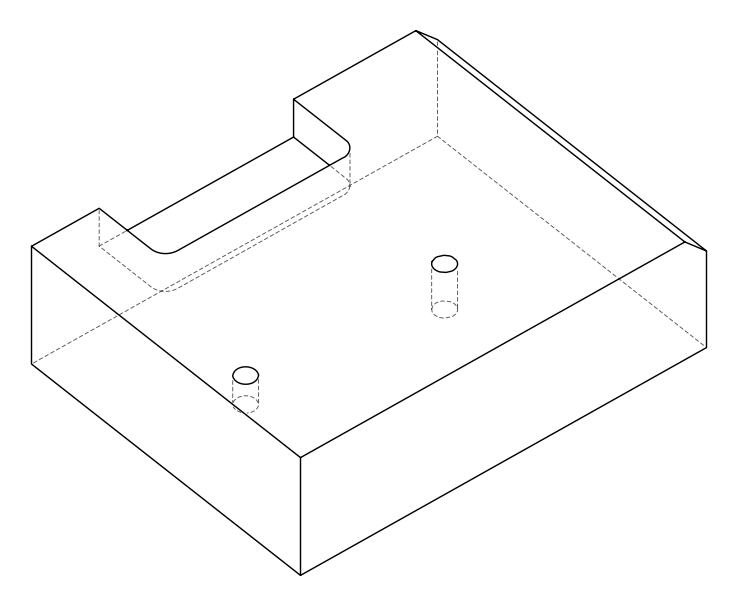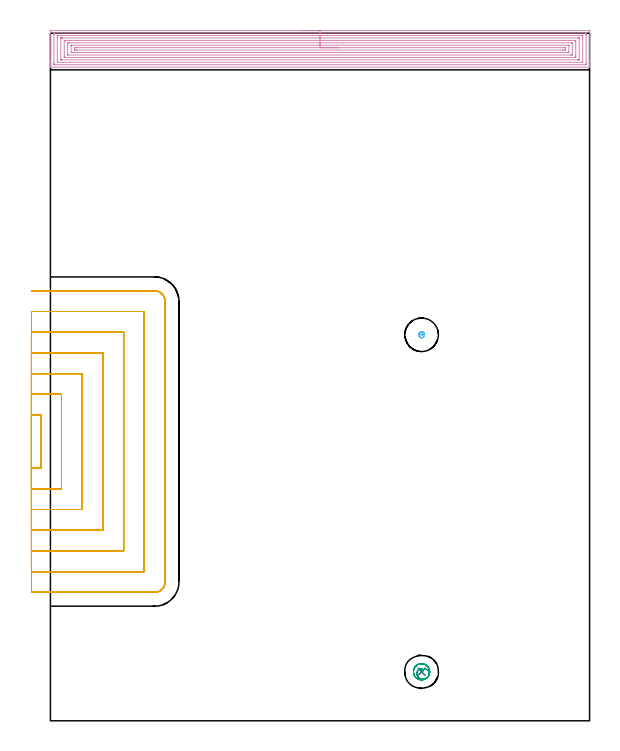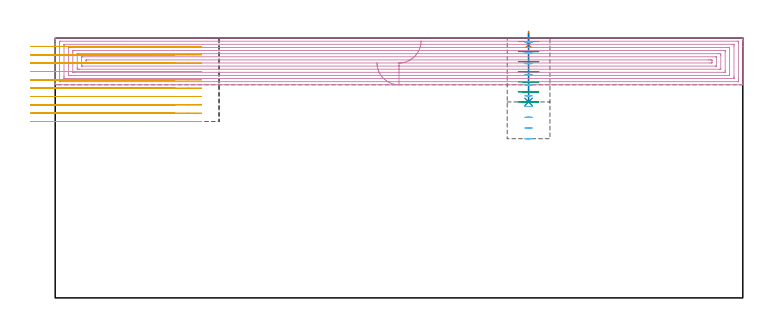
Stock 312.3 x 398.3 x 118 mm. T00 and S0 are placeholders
(PLAN: 6 operations, 4 tool changes, 74.1 min)
(1 SPOT_DRILL | STEP1POCKET | NXT0321_9005460120000 | 0.05 min | 183 mm3)
(2 DRILL_BLIND_HOLE_INTO_CENTER | STEP1POCKET | NXT0301_128 | 0.13 min | 2965 mm3)
(3 MILL_ROUGH_BLIND_HOLE_CONTOUR | STEP1POCKET | NXT0201_010 | Spiral | 1.51 min | 5414 mm3)
(4 AREA_MILL | FG_CHAMFER_SURFACE | UGT0205_001 | 20.3 min | 70178 mm3)
(5 MILL_SLOT | SLOT_PARTIAL_RECTANGULAR | NXT0201_012 | Follow Part, ap 4, ae 75% | 51.45 min | 534585 mm3)
(6 MILL_BLIND_HOLE_FROM_SOLID_MATERIAL | STEP1POCKET_1 | NXT0201_012 | Spiral | 0.65 min | 13493 mm3)
(TOOL NXT0321_9005460120000 | NC Spot Drill, 142deg, 12mm, Carbide, Uncoated | D12 PA142 FL30 Z2)
(TOOL NXT0301_128 | Carbide Drill 12mm [861.1-1200-036A1-GP GC34] | D12 PA150 FL37.4 Z2)
(TOOL NXT0201_010 | ENDMILL 10mm [2P460-1000-NA 1630] | D10 FL30 Z6)
(TOOL UGT0205_001 | Chamfer Mill 20 x 3 x 45 deg. | D20 FL50 Z2)
(TOOL NXT0201_012 | ENDMILL 16mm [2P460-1600-NA 1630] | D16 FL38 Z6)
(OP 1 SPOT_DRILL)
G17 G21 G94 G90
T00 M6
G54
G17 G0 G90 X215. Y28.4 S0 M3
G43 Z128. H0
G94 G81 G98 Z115. F250. R121.
G80
M5
M2
(OP 2 DRILL_BLIND_HOLE_INTO_CENTER)
G17 G21 G94 G90
T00 M6
G54
G17 G0 G90 X215. Y28.4 S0 M3
G43 Z128. H1
G94 G81 G98 Z89. F250. R120.
G80
M5
M2
(OP 3 MILL_ROUGH_BLIND_HOLE_CONTOUR)
G17 G21 G94 G90
T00 M6
G54
G17 G0 G90 X215. Y28.4 S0 M3
G43 Z128. H1
Z116.429
G94 G3 X215.149 Y29.978 R0.796 F250.
X212.692 Y28.84 R2.324
X214.438 Y24.349 R3.111
X219.37 Y26.67 R3.981
X216.73 Y32.77 R4.7
X219.37 Y26.67 R-4.7
X218.05 Y29.72 R2.35
X215. Y28.4 R2.35
G0 Z111.857
G3 X215.149 Y29.978 R0.796
X212.692 Y28.84 R2.324
X214.438 Y24.349 R3.111
X219.37 Y26.67 R3.981
X216.73 Y32.77 R4.7
X219.37 Y26.67 R-4.7
X218.05 Y29.72 R2.35
X215. Y28.4 R2.35
G0 Z107.286
G3 X215.149 Y29.978 R0.796
X212.692 Y28.84 R2.324
X214.438 Y24.349 R3.111
X219.37 Y26.67 R3.981
X216.73 Y32.77 R4.7
X219.37 Y26.67 R-4.7
X218.05 Y29.72 R2.35
X215. Y28.4 R2.35
G0 Z102.714
G3 X215.149 Y29.978 R0.796
X212.692 Y28.84 R2.324
X214.438 Y24.349 R3.111
X219.37 Y26.67 R3.981
X216.73 Y32.77 R4.7
X219.37 Y26.67 R-4.7
X218.05 Y29.72 R2.35
X215. Y28.4 R2.35
G0 Z98.143
G3 X215.149 Y29.978 R0.796
X212.692 Y28.84 R2.324
X214.438 Y24.349 R3.111
X219.37 Y26.67 R3.981
X216.73 Y32.77 R4.7
X219.37 Y26.67 R-4.7
X218.05 Y29.72 R2.35
X215. Y28.4 R2.35
G0 Z93.571
G3 X215.149 Y29.978 R0.796
X212.692 Y28.84 R2.324
X214.438 Y24.349 R3.111
X219.37 Y26.67 R3.981
X216.73 Y32.77 R4.7
X219.37 Y26.67 R-4.7
X218.05 Y29.72 R2.35
X215. Y28.4 R2.35
G0 Z89.
G3 X215.149 Y29.978 R0.796
X212.692 Y28.84 R2.324
X214.438 Y24.349 R3.111
X219.37 Y26.67 R3.981
X216.73 Y32.77 R4.7
X219.37 Y26.67 R-4.7
X218.05 Y29.72 R2.35
X215. Y28.4 R2.35
G0 Z128.
M5
M2
(OP 4 AREA_MILL)
G17 G21 G94 G90
T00 M6
G54
G17 G0 G90 X146.15 Y399.8 S1061 M3
G43 Z128. H0
Z106.8
G94 G1 X146.188 Z105.928 F250.
X146.302 Z105.064
X146.491 Z104.212
X146.753 Z103.38
X147.087 Z102.574
X147.49 Z101.8
X147.958 Z101.064
X148.49 Z100.372
X149.079 Z99.729
X149.722 Z99.14
X150.414 Z98.608
X151.15 Z98.14
X151.924 Z97.737
X152.73 Z97.403
X153.562 Z97.141
X154.414 Z96.952
X155.278 Z96.838
X156.15 Z96.8
X311.675
X312.109 Y399.796 Z96.802
X312.29 Y399.792 Z96.806
X312.3 Y399.608 Z96.99
Y382.32 Z114.275
Y379.94 Z116.655
Y379.238 Z117.361
Y378.964 Z117.635
Y378.607 Z117.984
X312.293 Y378.603 Z117.988
X312.123 Y378.6 Z118.
X0.177
X0.055 Y378.604 Z117.99
X0.041 Y378.605 Z117.988
X0.01 Y378.634 Z117.957
X0. Y378.964 Z117.635
Y379.238 Z117.361
Y379.94 Z116.655
Y381.173 Z115.424
Y381.704 Z114.891
Y382.32 Z114.275
Y399.076 Z97.521
X0.003 Y399.342 Z97.255
X0.01 Y399.792 Z96.806
X0.165 Y399.796 Z96.802
X0.625 Y399.8 Z96.8
X156.15
Y398.386 Z98.214
X309.888 Y398.385 Z98.215
X309.964
X310.264 Y398.379 Z98.221
X310.29 Y398.281 Z98.319
X310.297 Y398.056 Z98.544
X310.299 Y397.578 Z99.022
X310.3 Y397.171 Z99.429
X310.299 Y380.822 Z115.778
X310.297 Y380.418 Z116.182
X310.287 Y380.021 Z116.579
X309.888 Y380.015 Z116.585
X309.812
X2.412
X2.336
X2.037 Y380.021 Z116.579
X2.01 Y380.119 Z116.481
X2.003 Y380.344 Z116.256
X2.001 Y380.822 Z115.778
X2. Y381.229 Z115.371
X2.001 Y397.578 Z99.022
X2.003 Y397.982 Z98.618
X2.013 Y398.379 Z98.221
X2.412 Y398.385 Z98.215
X2.488
X156.15 Y398.386 Z98.214
Y396.972 Z99.628
X308.1 Y396.971 Z99.629
X308.193 Y396.97 Z99.63
X308.266 Y396.967 Z99.633
X308.283 Y396.965 Z99.635
X308.29 Y396.949 Z99.651
X308.294 Y396.893 Z99.707
X308.298 Y396.696 Z99.904
X308.3 Y396.499 Z100.101
Y395.814 Z100.786
Y382.388 Z114.212
X308.298 Y381.704 Z114.896
X308.296 Y381.51 Z115.09
X308.29 Y381.446 Z115.154
X308.238 Y381.435 Z115.165
X308.1 Y381.434 Z115.166
X307.484 Y381.429 Z115.171
X4.2
X4.107 Y381.43 Z115.17
X4.034 Y381.433 Z115.167
X4.017 Y381.435 Z115.165
X4.01 Y381.451 Z115.149
X4.006 Y381.507 Z115.093
X4.002 Y381.704 Z114.896
X4. Y381.901 Z114.699
Y382.586 Z114.014
Y396.012 Z100.588
X4.002 Y396.696 Z99.904
X4.004 Y396.89 Z99.71
X4.01 Y396.954 Z99.646
X4.062 Y396.964 Z99.636
X4.2 Y396.966 Z99.634
X4.816 Y396.971 Z99.629
X156.15 Y396.972 Z99.628
Y395.557 Z101.043
X305.68
X306.165 Y395.553 Z101.047
X306.276 Y395.55 Z101.05
X306.29 Y395.548 Z101.052
X306.293 Y395.527 Z101.073
X306.297 Y395.475 Z101.125
X306.299 Y395.369 Z101.231
Y383.033 Z113.567
X306.297 Y382.924 Z113.676
X306.293 Y382.87 Z113.73
X306.29 Y382.85 Z113.75
X306.262 Y382.848 Z113.752
X306.05 Y382.845 Z113.755
X305.419 Y382.843 Z113.757
X305.158
X6.62
X6.135 Y382.847 Z113.753
X6.024 Y382.85 Z113.75
X6.01 Y382.852 Z113.748
X6.007 Y382.873 Z113.727
X6.003 Y382.925 Z113.675
X6.001 Y383.031 Z113.569
Y395.367 Z101.233
X6.003 Y395.476 Z101.124
X6.007 Y395.53 Z101.07
X6.01 Y395.55 Z101.05
X6.038 Y395.552 Z101.048
X6.251 Y395.555 Z101.045
X6.881 Y395.557 Z101.043
X7.142
X156.15
Y394.143 Z102.457
X303.725
X303.913 Y394.141 Z102.459
X304.279 Y394.136 Z102.464
X304.29 Y394.051 Z102.549
X304.299 Y393.391 Z103.209
Y384.572 Z112.028
X304.294 Y384.349 Z112.251
X304.29 Y384.274 Z112.326
X304.006 Y384.263 Z112.337
X303.819 Y384.258 Z112.342
X303.725 Y384.257 Z112.343
X303.631
X8.575
X8.388 Y384.259 Z112.341
X8.021 Y384.264 Z112.336
X8.01 Y384.349 Z112.251
X8.001 Y385.009 Z111.591
Y393.828 Z102.772
X8.006 Y394.051 Z102.549
X8.01 Y394.126 Z102.474
X8.294 Y394.137 Z102.463
X8.482 Y394.142 Z102.458
X8.575 Y394.143 Z102.457
X8.669
X156.15
Y392.729 Z103.871
X301.843
X302.29 Y392.728 Z103.872
X302.295 Y392.726 Z103.874
X302.299 Y392.719 Z103.881
X302.3 Y386.545 Z110.055
X302.294 Y386.113 Z110.487
X302.284 Y385.678 Z110.922
X301.843 Y385.673 Z110.927
X301.397 Y385.671 Z110.929
X10.457
X10.01 Y385.672 Z110.928
X10.005 Y385.674 Z110.926
X10.001 Y385.681 Z110.919
X10. Y391.855 Z104.745
X10.006 Y392.287 Z104.313
X10.016 Y392.722 Z103.878
X10.457 Y392.727 Z103.873
X10.903 Y392.729 Z103.871
X156.15
Y391.315 Z105.285
X300.056 Y391.314 Z105.286
X300.148
X300.248 Y391.31 Z105.29
X300.29 Y391.308 Z105.292
X300.295 Y391.284 Z105.316
X300.297 Y391.257 Z105.343
X300.3 Y391.164 Z105.436
X300.299 Y387.395 Z109.205
X300.296 Y387.234 Z109.366
X300.29 Y387.107 Z109.493
X300.285 Y387.091 Z109.509
X300.28 Y387.089 Z109.511
X300.256 Y387.087 Z109.513
X300.056 Y387.086 Z109.514
X299.964 Y387.085 Z109.515
X12.244 Y387.086 Z109.514
X12.152 Y387.087 Z109.513
X12.052 Y387.09 Z109.51
X12.01 Y387.092 Z109.508
X12.005 Y387.116 Z109.484
X12.003 Y387.143 Z109.457
X12.001 Y387.236 Z109.364
Y391.005 Z105.595
X12.004 Y391.166 Z105.434
X12.01 Y391.293 Z105.307
X12.015 Y391.309 Z105.291
X12.02 Y391.311 Z105.289
X12.044 Y391.313 Z105.287
X12.244 Y391.314 Z105.286
X12.336 Y391.315 Z105.285
X156.15
Y389.9 Z106.7
X297.374
X298.008 Y389.898 Z106.702
X298.268 Y389.893 Z106.707
X298.297 Y389.641 Z106.959
X298.299 Y389.61 Z106.99
Y388.759 Z107.841
X298.298 Y388.729 Z107.871
X298.268 Y388.507 Z108.093
X297.636 Y388.501 Z108.099
X297.374 Y388.5 Z108.1
X296.743
X14.926
X14.292 Y388.502 Z108.098
X14.032 Y388.507 Z108.093
X14.003 Y388.759 Z107.841
X14.001 Y388.79 Z107.81
Y389.641 Z106.959
X14.002 Y389.671 Z106.929
X14.032 Y389.893 Z106.707
X14.664 Y389.899 Z106.701
X14.926 Y389.9 Z106.7
X15.557
X156.15
X157.022 Z106.738
X157.886 Z106.851
X158.738 Z107.04
X159.57 Z107.303
X160.376 Z107.636
X161.15 Z108.039
X161.886 Z108.508
X162.578 Z109.039
X163.221 Z109.628
X163.81 Z110.272
X164.342 Z110.964
X164.81 Z111.7
X165.213 Z112.473
X165.547 Z113.279
X165.809 Z114.111
X165.998 Z114.963
X166.112 Z115.828
X166.15 Z116.7
G0 Z128.
M5
M2
(OP 5 MILL_SLOT)
G17 G21 G94 G90
T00 M6
G54
G17 G0 G90 X-11. Y146.4 S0 M3
G43 Z128. H1
Z114.21
G94 G1 X-8. F250.
X-5.6 F500.
Y177.1
X-8.
X-11. F250.
Y134.4
X-8.
X6.4 F500.
Y189.1
X-8.
X-11. F250.
Y122.4
X-8.
X18.4 F500.
Y201.1
X-8.
X-11. F250.
Y110.4
X-8.
X30.4 F500.
Y213.1
X-8.
X-11. F250.
Y98.4
X-8.
X42.4 F500.
Y225.1
X-8.
X-11. F250.
Y86.4
X-8.
X54.4 F500.
Y237.1
X-8.
X-11. F250.
Y74.4
X-8.
X60.4 F500.
G3 X66.4 Y80.4 R6.
G1 Y243.1
G3 X60.4 Y249.1 R6.
G1 X-8.
X-11. F250.
G0 Y146.4 Z110.42
G1 X-8.
X-5.6 F500.
Y177.1
X-8.
X-11. F250.
Y134.4
X-8.
X6.4 F500.
Y189.1
X-8.
X-11. F250.
Y122.4
X-8.
X18.4 F500.
Y201.1
X-8.
X-11. F250.
Y110.4
X-8.
X30.4 F500.
Y213.1
X-8.
X-11. F250.
Y98.4
X-8.
X42.4 F500.
Y225.1
X-8.
X-11. F250.
Y86.4
X-8.
X54.4 F500.
Y237.1
X-8.
X-11. F250.
Y74.4
X-8.
X60.4 F500.
G3 X66.4 Y80.4 R6.
G1 Y243.1
G3 X60.4 Y249.1 R6.
G1 X-8.
X-11. F250.
G0 Y146.4 Z106.63
G1 X-8.
X-5.6 F500.
Y177.1
X-8.
X-11. F250.
Y134.4
X-8.
X6.4 F500.
Y189.1
X-8.
X-11. F250.
Y122.4
X-8.
X18.4 F500.
Y201.1
X-8.
X-11. F250.
Y110.4
X-8.
X30.4 F500.
Y213.1
X-8.
X-11. F250.
Y98.4
X-8.
X42.4 F500.
Y225.1
X-8.
X-11. F250.
Y86.4
X-8.
X54.4 F500.
Y237.1
X-8.
X-11. F250.
Y74.4
X-8.
X60.4 F500.
G3 X66.4 Y80.4 R6.
G1 Y243.1
G3 X60.4 Y249.1 R6.
G1 X-8.
X-11. F250.
G0 Y146.4 Z102.84
G1 X-8.
X-5.6 F500.
Y177.1
X-8.
X-11. F250.
Y134.4
X-8.
X6.4 F500.
Y189.1
X-8.
X-11. F250.
Y122.4
X-8.
X18.4 F500.
Y201.1
X-8.
X-11. F250.
Y110.4
X-8.
X30.4 F500.
Y213.1
X-8.
X-11. F250.
Y98.4
X-8.
X42.4 F500.
Y225.1
X-8.
X-11. F250.
Y86.4
X-8.
X54.4 F500.
Y237.1
X-8.
X-11. F250.
Y74.4
X-8.
X60.4 F500.
G3 X66.4 Y80.4 R6.
G1 Y243.1
G3 X60.4 Y249.1 R6.
G1 X-8.
X-11. F250.
G0 Y146.4 Z99.05
G1 X-8.
X-5.6 F500.
Y177.1
X-8.
X-11. F250.
Y134.4
X-8.
X6.4 F500.
Y189.1
X-8.
X-11. F250.
Y122.4
X-8.
X18.4 F500.
Y201.1
X-8.
X-11. F250.
Y110.4
X-8.
X30.4 F500.
Y213.1
X-8.
X-11. F250.
Y98.4
X-8.
X42.4 F500.
Y225.1
X-8.
X-11. F250.
Y86.4
X-8.
X54.4 F500.
Y237.1
X-8.
X-11. F250.
Y74.4
X-8.
X60.4 F500.
G3 X66.4 Y80.4 R6.
G1 Y243.1
G3 X60.4 Y249.1 R6.
G1 X-8.
X-11. F250.
G0 Y146.4 Z95.26
G1 X-8.
X-5.6 F500.
Y177.1
X-8.
X-11. F250.
Y134.4
X-8.
X6.4 F500.
Y189.1
X-8.
X-11. F250.
Y122.4
X-8.
X18.4 F500.
Y201.1
X-8.
X-11. F250.
Y110.4
X-8.
X30.4 F500.
Y213.1
X-8.
X-11. F250.
Y98.4
X-8.
X42.4 F500.
Y225.1
X-8.
X-11. F250.
Y86.4
X-8.
X54.4 F500.
Y237.1
X-8.
X-11. F250.
Y74.4
X-8.
X60.4 F500.
G3 X66.4 Y80.4 R6.
G1 Y243.1
G3 X60.4 Y249.1 R6.
G1 X-8.
X-11. F250.
G0 Y146.4 Z91.47
G1 X-8.
X-5.6 F500.
Y177.1
X-8.
X-11. F250.
Y134.4
X-8.
X6.4 F500.
Y189.1
X-8.
X-11. F250.
Y122.4
X-8.
X18.4 F500.
Y201.1
X-8.
X-11. F250.
Y110.4
X-8.
X30.4 F500.
Y213.1
X-8.
X-11. F250.
Y98.4
X-8.
X42.4 F500.
Y225.1
X-8.
X-11. F250.
Y86.4
X-8.
X54.4 F500.
Y237.1
X-8.
X-11. F250.
Y74.4
X-8.
X60.4 F500.
G3 X66.4 Y80.4 R6.
G1 Y243.1
G3 X60.4 Y249.1 R6.
G1 X-8.
X-11. F250.
G0 Y146.4 Z87.68
G1 X-8.
X-5.6 F500.
Y177.1
X-8.
X-11. F250.
Y134.4
X-8.
X6.4 F500.
Y189.1
X-8.
X-11. F250.
Y122.4
X-8.
X18.4 F500.
Y201.1
X-8.
X-11. F250.
Y110.4
X-8.
X30.4 F500.
Y213.1
X-8.
X-11. F250.
Y98.4
X-8.
X42.4 F500.
Y225.1
X-8.
X-11. F250.
Y86.4
X-8.
X54.4 F500.
Y237.1
X-8.
X-11. F250.
Y74.4
X-8.
X60.4 F500.
G3 X66.4 Y80.4 R6.
G1 Y243.1
G3 X60.4 Y249.1 R6.
G1 X-8.
X-11. F250.
G0 Y146.4 Z83.89
G1 X-8.
X-5.6 F500.
Y177.1
X-8.
X-11. F250.
Y134.4
X-8.
X6.4 F500.
Y189.1
X-8.
X-11. F250.
Y122.4
X-8.
X18.4 F500.
Y201.1
X-8.
X-11. F250.
Y110.4
X-8.
X30.4 F500.
Y213.1
X-8.
X-11. F250.
Y98.4
X-8.
X42.4 F500.
Y225.1
X-8.
X-11. F250.
Y86.4
X-8.
X54.4 F500.
Y237.1
X-8.
X-11. F250.
Y74.4
X-8.
X60.4 F500.
G3 X66.4 Y80.4 R6.
G1 Y243.1
G3 X60.4 Y249.1 R6.
G1 X-8.
X-11. F250.
G0 Y146.4 Z80.1
G1 X-8.
X-5.6 F500.
Y177.1
X-8.
X-11. F250.
Y134.4
X-8.
X6.4 F500.
Y189.1
X-8.
X-11. F250.
Y122.4
X-8.
X18.4 F500.
Y201.1
X-8.
X-11. F250.
Y110.4
X-8.
X30.4 F500.
Y213.1
X-8.
X-11. F250.
Y98.4
X-8.
X42.4 F500.
Y225.1
X-8.
X-11. F250.
Y86.4
X-8.
X54.4 F500.
Y237.1
X-8.
X-11. F250.
Y74.4
X-8.
X60.4 F500.
G3 X66.4 Y80.4 R6.
G1 Y243.1
G3 X60.4 Y249.1 R6.
G1 X-8.
X-11. F250.
G0 Z128.
M5
M2
(OP 6 MILL_BLIND_HOLE_FROM_SOLID_MATERIAL)
G17 G21 G94 G90
T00 M6
G54
G17 G0 G90 X215. Y223.6 S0 M3
G43 Z128. H1
Z116.13
G94 G3 X215.85 Y224.45 R0.85 F250.
X215. Y225.3 R0.85
X213.3 Y223.6 R1.7
X215. Y225.3 R-1.7
X214.15 Y224.45 R0.85
X215. Y223.6 R0.85
G0 Z111.26
G3 X215.85 Y224.45 R0.85
X215. Y225.3 R0.85
X213.3 Y223.6 R1.7
X215. Y225.3 R-1.7
X214.15 Y224.45 R0.85
X215. Y223.6 R0.85
G0 Z106.39
G3 X215.85 Y224.45 R0.85
X215. Y225.3 R0.85
X213.3 Y223.6 R1.7
X215. Y225.3 R-1.7
X214.15 Y224.45 R0.85
X215. Y223.6 R0.85
G0 Z101.52
G3 X215.85 Y224.45 R0.85
X215. Y225.3 R0.85
X213.3 Y223.6 R1.7
X215. Y225.3 R-1.7
X214.15 Y224.45 R0.85
X215. Y223.6 R0.85
G0 Z96.65
G3 X215.85 Y224.45 R0.85
X215. Y225.3 R0.85
X213.3 Y223.6 R1.7
X215. Y225.3 R-1.7
X214.15 Y224.45 R0.85
X215. Y223.6 R0.85
G0 Z91.78
G3 X215.85 Y224.45 R0.85
X215. Y225.3 R0.85
X213.3 Y223.6 R1.7
X215. Y225.3 R-1.7
X214.15 Y224.45 R0.85
X215. Y223.6 R0.85
G0 Z86.91
G3 X215.85 Y224.45 R0.85
X215. Y225.3 R0.85
X213.3 Y223.6 R1.7
X215. Y225.3 R-1.7
X214.15 Y224.45 R0.85
X215. Y223.6 R0.85
G0 Z82.04
G3 X215.85 Y224.45 R0.85
X215. Y225.3 R0.85
X213.3 Y223.6 R1.7
X215. Y225.3 R-1.7
X214.15 Y224.45 R0.85
X215. Y223.6 R0.85
G0 Z77.17
G3 X215.85 Y224.45 R0.85
X215. Y225.3 R0.85
X213.3 Y223.6 R1.7
X215. Y225.3 R-1.7
X214.15 Y224.45 R0.85
X215. Y223.6 R0.85
G0 Z72.3
G3 X215.85 Y224.45 R0.85
X215. Y225.3 R0.85
X213.3 Y223.6 R1.7
X215. Y225.3 R-1.7
X214.15 Y224.45 R0.85
X215. Y223.6 R0.85
G0 Z128.
M5
M2
